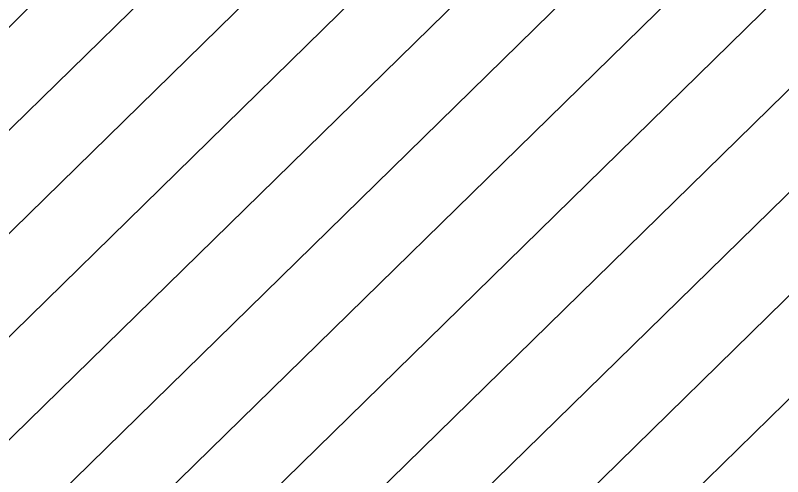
# Model space of a CAD drawing. Extents: x 7084 to 11035, y 13750 to 16729.
# Drawn here: x 8642.104 to 8645.705, y 15533.79 to 15535.956 of the extents above; entities that cross this region are included whole.
import ezdxf

# ---------------------------------------------------------------- set-up
doc = ezdxf.new("R2010")
doc.units = 0
doc.layers.add('Default', color=7, linetype='Continuous')

msp = doc.modelspace()

# ---------------------------------------------------------------- linework, layer by layer
at = {"layer": 'Default'}
for points in [[(8243.5172, 15253.6699), (8450.0397, 15361.7114), (8481.0156, 15359.8601), (8515.1126, 15430.4895), (8599.344, 15443.4482), (8628.5699, 15484.8517), (8691.2036, 15454.6148), (8732.4687, 15443.8551), (8776.7325, 15471.52), (8731.3893, 15526.4619), (8705.8166, 15501.4192), (8643.1829, 15531.6561), (8668.7557, 15556.6988), (8760.0708, 15742.8846), (8814.8694, 15781.8526), (8907.4184, 15803.7721), (8973.13, 15909.4649), (9170.2651, 15773.2386)], [(8760.4221, 15754.2208), (8663.764, 15557.1411), (8639.5182, 15533.3978), (8705.8166, 15501.3917), (8730.0624, 15525.135), (8773.0529, 15473.0438), (8731.0858, 15446.8144), (8691.9618, 15457.0158), (8625.6634, 15489.0219), (8597.9539, 15449.7667), (8508.7941, 15436.0498), (8476.4663, 15369.0852), (8443.6779, 15371.0448), (8225.0717, 15256.6817)], [(8760.3901, 15753.1902), (8664.2178, 15557.1009), (8639.8514, 15533.2395), (8705.8166, 15501.3942), (8730.1831, 15525.2557), (8773.3874, 15472.9053), (8731.2116, 15446.5454), (8691.8929, 15456.7975), (8625.9277, 15488.6428), (8598.0803, 15449.1923), (8509.3685, 15435.5443), (8476.8799, 15368.2465), (8444.2563, 15370.1963), (8226.7486, 15256.4079)], [(8760.3582, 15752.1597), (8664.6716, 15557.0607), (8640.1845, 15533.0811), (8705.8166, 15501.3967), (8730.3037, 15525.3763), (8773.722, 15472.7668), (8731.3373, 15446.2764), (8691.824, 15456.5793), (8626.1919, 15488.2637), (8598.2067, 15448.6179), (8509.9429, 15435.0389), (8477.2934, 15367.4079), (8444.8346, 15369.3478), (8228.4254, 15256.1341)], [(8774.0565, 15472.6282), (8730.4243, 15525.4969), (8705.8166, 15501.3992), (8640.5177, 15532.9228), (8665.1254, 15557.0205), (8760.3263, 15751.1291)], [(8760.2943, 15750.0986), (8665.5792, 15556.9803), (8640.8508, 15532.7645), (8705.8166, 15501.4017), (8730.5449, 15525.6175), (8774.391, 15472.4897), (8731.5887, 15445.7383), (8691.6861, 15456.1427), (8626.7203, 15487.5055), (8598.4594, 15447.4691), (8511.0917, 15434.0279), (8478.1206, 15365.7306), (8445.9913, 15367.6508), (8231.7792, 15255.5865)], [(8233.456, 15255.3127), (8446.5696, 15366.8023), (8478.5341, 15364.892), (8511.6661, 15433.5224), (8598.5858, 15446.8947), (8626.9846, 15487.1264), (8691.6172, 15455.9244), (8731.7144, 15445.4693), (8774.7255, 15472.3512), (8730.6656, 15525.7382), (8705.8166, 15501.4042), (8641.184, 15532.6061), (8666.033, 15556.9401), (8760.2624, 15749.068)], [(8235.1329, 15255.0389), (8447.148, 15365.9539), (8478.9477, 15364.0533), (8512.2405, 15433.0169), (8598.7121, 15446.3203), (8627.2488, 15486.7473), (8691.5482, 15455.7062), (8731.8402, 15445.2003), (8775.06, 15472.2126), (8730.7862, 15525.8588), (8705.8166, 15501.4067), (8641.5172, 15532.4478), (8666.4867, 15556.8999), (8760.2305, 15748.0374)], [(8479.3613, 15363.2147), (8512.8149, 15432.5115), (8598.8385, 15445.7459), (8627.513, 15486.3682), (8691.4793, 15455.4879), (8731.9659, 15444.9312), (8775.3945, 15472.0741), (8730.9068, 15525.9794), (8705.8166, 15501.4092), (8641.8503, 15532.2895), (8666.9405, 15556.8597), (8760.1985, 15747.0069)], [(8448.3047, 15364.2569), (8479.7749, 15362.3761), (8513.3893, 15432.006), (8598.9649, 15445.1715), (8627.7773, 15485.9891), (8691.4104, 15455.2696), (8732.0916, 15444.6622), (8775.729, 15471.9356), (8731.0274, 15526.1), (8705.8166, 15501.4117), (8642.1835, 15532.1311), (8667.3943, 15556.8195), (8760.1666, 15745.9763)], [(8599.0913, 15444.5971), (8628.0415, 15485.6099), (8691.3415, 15455.0513), (8732.2173, 15444.3932), (8776.0635, 15471.797), (8731.1481, 15526.2207), (8705.8166, 15501.4142), (8642.5166, 15531.9728), (8667.8481, 15556.7793), (8760.1346, 15744.9458)], [(8599.2176, 15444.0226), (8628.3057, 15485.2308), (8691.2725, 15454.8331), (8732.343, 15444.1241), (8776.398, 15471.6585), (8731.2687, 15526.3413), (8705.8166, 15501.4167), (8642.8498, 15531.8145), (8668.3019, 15556.7391), (8760.1027, 15743.9152)]]:
    msp.add_lwpolyline(points, dxfattribs=at)

doc.saveas('drawing.dxf')
